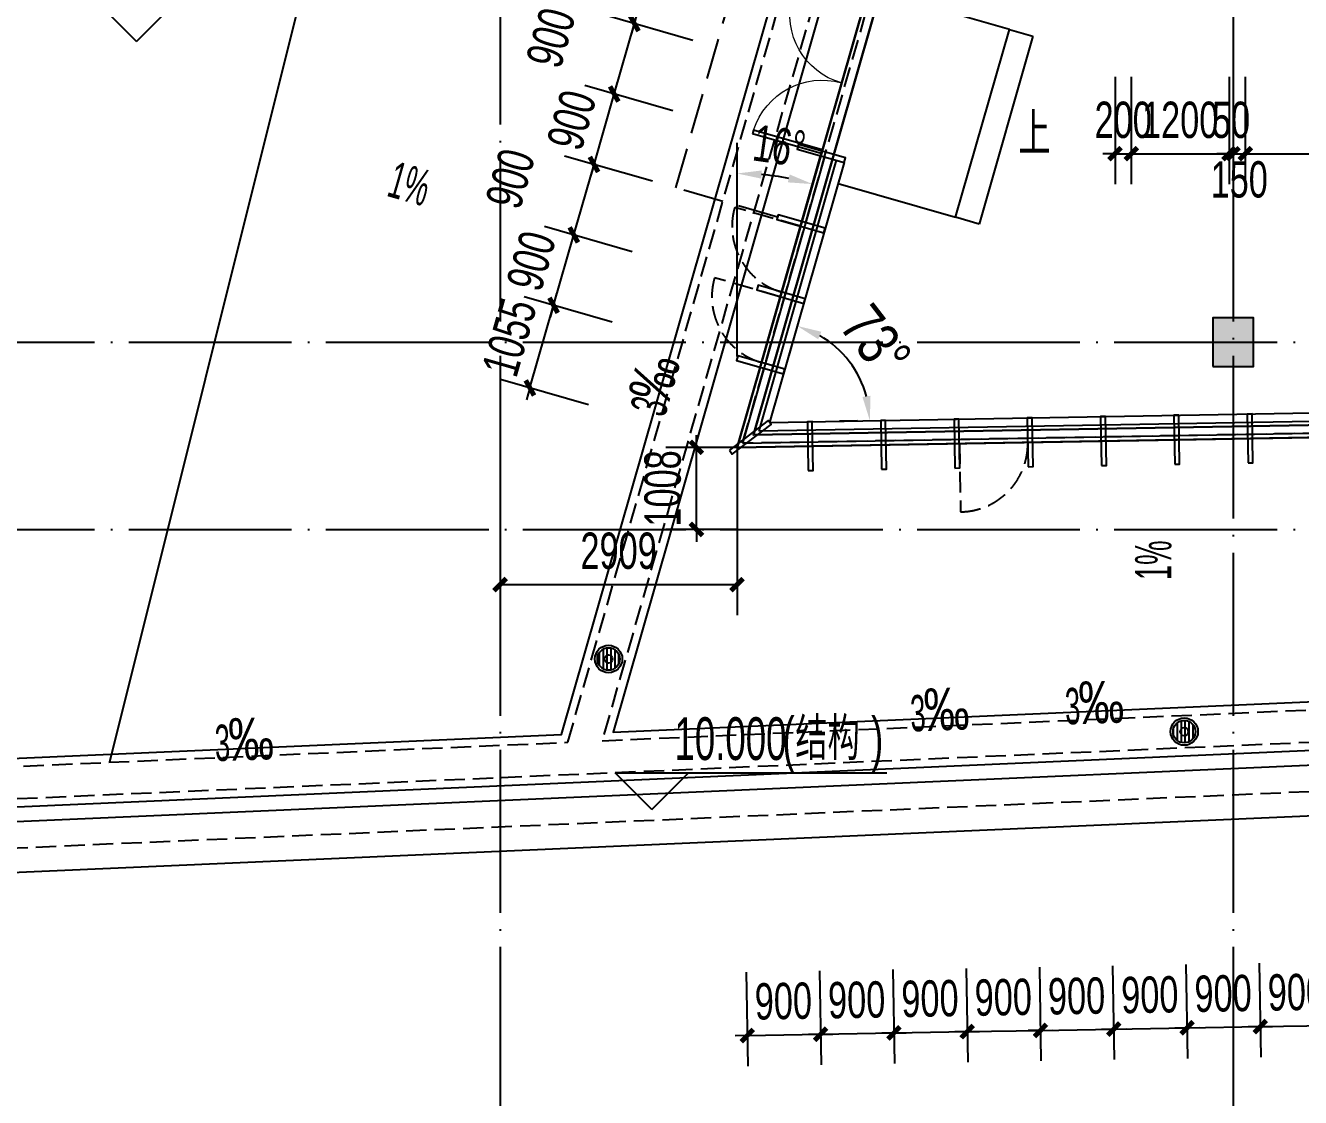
# Model space of a CAD drawing. Extents: x -409435 to 356702, y -107829 to 330904.
# Drawn here: x 8573 to 24227, y 171225 to 184388 of the extents above; entities that cross this region are included whole.
import ezdxf
from ezdxf.xclip import XClip

# ---------------------------------------------------------------- set-up
doc = ezdxf.new("R2010")
doc.units = 0
doc.header["$LTSCALE"] = 1000
doc.header["$MEASUREMENT"] = 0
doc.header["$XCLIPFRAME"] = 0
for name, pattern in [('104-14# 核心筒$0$DOTE', [2.42, 2, -0.2, 0.02, -0.2]), ('14#楼幕墙$0$DASH', [0.35, 0.25, -0.1]), ('X-104 14#平面$0$$0$DASH', [0.35, 0.25, -0.1]), ('X-104 14#平面$0$DASH', [0.35, 0.25, -0.1])]:
    doc.linetypes.add(name, pattern=pattern)
for name, color, linetype in [('01-标注_尺寸', 124, 'Continuous'), ('01-标注_符号', 200, 'Continuous'), ('02-TEXT_标注', 130, 'Continuous'), ('104-14# 核心筒$0$A-C_玻璃幕墙', 140, 'Continuous'), ('104-14# 核心筒$0$A_AXIS-轴线', 36, '104-14# 核心筒$0$DOTE'), ('104-14# 核心筒$0$A_STR-砼柱', 51, 'Continuous'), ('14#楼幕墙$0$A-C_玻璃幕墙', 140, 'Continuous'), ('14#楼幕墙$0$A-C_窗', 140, 'Continuous'), ('14#楼幕墙$0$A-C_门', 150, 'Continuous'), ('PUB_HATCH', 8, 'Continuous'), ('X-104 14#平面$0$01-标注_尺寸', 124, 'Continuous'), ('X-104 14#平面$0$01-标注_标高', 200, 'Continuous'), ('X-104 14#平面$0$01-标注_符号', 200, 'Continuous'), ('X-104 14#平面$0$02-TEXT_标注', 130, 'Continuous'), ('X-104 14#平面$0$A-C_玻璃幕墙', 140, 'Continuous'), ('X-104 14#平面$0$A-O_分水线', 127, 'Continuous'), ('X-104 14#平面$0$A-O_屋面', 201, 'Continuous'), ('X-104 14#平面$0$A-O_散水', 134, 'Continuous'), ('X-104 14#平面$0$A-TECH_结构', 21, 'Continuous')]:
    doc.layers.add(name, color=color, linetype=linetype)
doc.layers.add('X-104 14#平面$0$000套内', color=226, linetype='Continuous', lineweight=30, plot=False)
doc.styles.add('_TCH_DIM', font='ros.shx', dxfattribs={"width": 0.8, "height": 2, "bigfont": 'jd.shx'})
doc.styles.add('_TCH_DIM_T3', font='ros.shx', dxfattribs={"width": 0.705882, "bigfont": 'jd.shx'})
doc.styles.add('X-104 14#平面$0$_TCH_DIM', font='ros.shx', dxfattribs={"width": 0.8, "bigfont": 'jd.shx'})
doc.styles.add('X-104 14#平面$0$_TCH_DIM_T3', font='ros.shx', dxfattribs={"width": 0.8, "bigfont": 'jd.shx'})
doc.dimstyles.new('_TCH_ARCH&&150', dxfattribs={"dimtxt": 446.25, "dimasz": 150, "dimexe": 375, "dimexo": 450, "dimgap": 189.375, "dimtad": 1, "dimdec": 0, "dimzin": 0, "dimdsep": 46, "dimtxsty": '_TCH_DIM_T3', "dimblk": 'ARCHTICK', "dimcen": 0.09, "dimclrt": 7, "dimazin": 2, "dimtfac": 1, "dimtdec": 0, "dimtix": 1, "dimtmove": 2, "dimatfit": 3, "dimfxl": 0, "dimtolj": 1, "dimtzin": 0, "dimarcsym": 0})
doc.dimstyles.new('_TCH_ARROW&&150', dxfattribs={"dimtxt": 446.25, "dimasz": 300, "dimexe": 375, "dimexo": 450, "dimgap": 150, "dimtad": 1, "dimdec": 0, "dimzin": 0, "dimdsep": 46, "dimtxsty": '_TCH_DIM_T3', "dimcen": 0.09, "dimclrt": 7, "dimazin": 2, "dimtfac": 1, "dimtdec": 0, "dimtix": 1, "dimtmove": 2, "dimatfit": 3, "dimfxl": 0, "dimtolj": 1, "dimtzin": 0, "dimarcsym": 0})
doc.dimstyles.new('X-104 14#平面$0$_TCH_ARROW&&150', dxfattribs={"dimtxt": 525, "dimasz": 300, "dimexe": 375, "dimexo": 450, "dimgap": 150, "dimtad": 1, "dimdec": 0, "dimzin": 0, "dimdsep": 46, "dimtxsty": 'X-104 14#平面$0$_TCH_DIM_T3', "dimcen": 0.09, "dimclrt": 7, "dimazin": 2, "dimtfac": 1, "dimtdec": 0, "dimtix": 1, "dimtmove": 2, "dimatfit": 3, "dimfxl": 0, "dimtolj": 1, "dimtzin": 0, "dimarcsym": 0})

# ---------------------------------------------------------------- blocks, each defined once
blk = doc.blocks.new('14#楼幕墙$0$A$C103B1A8E')
blk.add_lwpolyline([(0, 0), (60, 0), (60, 600), (0, 600)], close=True)
blk = doc.blocks.new('14#楼幕墙$0$A$C140B3602')
for p, rotation in [((1376, 3474), 73.00000000020853), ((1113, 2614), 73.00000000020853), ((850, 1753), 73.00000000020853), ((587, 892), 73.00000000020853), ((-95, -33), 306.4999999999919), ((870, -300), 359.9999999999836), ((1770, -300), 359.9999999999836), ((2670, -300), 359.9999999999836), ((3570, -300), 359.9999999999836), ((4470, -300), 359.9999999999836), ((5370, -300), 359.9999999999836), ((6270, -300), 359.9999999999836)]:
    blk.add_blockref('14#楼幕墙$0$A$C103B1A8E', p, dxfattribs=dict(rotation=rotation))
blk = doc.blocks.new('14#楼幕墙$0$A$C2CD63A88')
at = {"linetype": '14#楼幕墙$0$DASH'}
blk.add_lwpolyline([(0, 670), (0, -170)], dxfattribs=at)
blk.add_arc((0, 670), 840, 270, 0, dxfattribs=at)
blk = doc.blocks.new('14#楼幕墙$0$$DorLib2D$00000002')
for p, q in [((-0.5, 0), (-0.5, 0.4875)), ((-0.475, 0.4875), (-0.5, 0.4875)), ((-0.475, 0), (-0.475, 0.4875)), ((0.475, 0), (0.475, 0.4875)), ((0.475, 0.4875), (0.5, 0.4875)), ((0.5, 0), (0.5, 0.4875)), ((-0.5, 0), (-0.475, 0)), ((0.5, 0), (0.475, 0))]:
    blk.add_line(p, q)
at = {"lineweight": 13}
for centre, start, end in [((-0.4875, 0), 0, 88.53072), ((0.4875, 0), 91.46928, 180)]:
    blk.add_arc(centre, 0.4875, start, end, dxfattribs=at)
blk = doc.blocks.new('14#楼幕墙')
at = {"layer": '14#楼幕墙$0$A-C_玻璃幕墙'}
for p, q in [((22065, 195795), (17309, 179208)), ((18384, 182775), (17376, 179259)), ((18528, 182734), (17576, 179413)), ((18624, 182706), (17709, 179515)), ((17576, 179413), (45232, 179896)), ((17709, 179515), (45230, 179996)), ((17376, 179259), (45234, 179746)), ((17309, 179208), (45235, 179696))]:
    blk.add_line(p, q, dxfattribs=at)
blk.add_lwpolyline([(120742, 216995), (99427, 222925), (92266, 197155), (62308, 195791), (62738, 196820), (22065, 195795), (17309, 179208), (53491, 179840), (52927, 177185), (83500, 178466), (82418, 175654), (109062, 173768), (119297, 188914), (117563, 189300)], close=True, dxfattribs=at)
at = {"layer": '14#楼幕墙$0$A-C_玻璃幕墙', "linetype": '14#楼幕墙$0$DASH', "ltscale": 2}
blk.add_lwpolyline([(17808, 182035), (16558, 182393), (17550, 185854), (18800, 185496)], dxfattribs=at)
at = {"layer": '14#楼幕墙$0$A-C_玻璃幕墙', "rotation": 1.000000000000248}
blk.add_blockref('14#楼幕墙$0$A$C140B3602', (17309, 179208), dxfattribs=at)
at = {"layer": '14#楼幕墙$0$A-C_窗'}
for p, rotation in [((17444, 182108), 254.000000000002), ((17196, 181243), 254.000000000002), ((20051, 178586), 1.000000000003353)]:
    blk.add_blockref('14#楼幕墙$0$A$C2CD63A88', p, dxfattribs=dict(at, rotation=rotation))
at = {"layer": '14#楼幕墙$0$A-C_门', "xscale": -1800, "yscale": 1800, "zscale": 100, "rotation": 73.99999999999937}
blk.add_blockref('14#楼幕墙$0$$DorLib2D$00000002', (18592, 183683), dxfattribs=at)
blk = doc.blocks.new('_FZH')
blk.add_lwpolyline([(-0.5, -0.5), (0.5, -0.5), (0.5, 0.5), (-0.5, 0.5)], close=True)
at = {"layer": 'PUB_HATCH'}
blk.add_solid([(-0.5, -0.5), (0.5, -0.5), (-0.5, 0.5), (0.5, 0.5)], dxfattribs=at)
blk = doc.blocks.new('104-14# 核心筒')
at = {"layer": '104-14# 核心筒$0$A-C_玻璃幕墙'}
blk.add_lwpolyline([(82417.6, 175653.6), (83499.8, 178465.9), (52926.6, 177184.7), (53491, 179839.8), (17309.3, 179208.2), (22065.4, 195794.6), (62738.3, 196820), (62307.5, 195791.2), (92265.6, 197155.1), (99426.9, 222925), (120741.8, 216994.6), (117562.9, 189300.5), (119297.3, 188914.5), (109062.3, 173767.9), (82417.6, 175653.6)], dxfattribs=at)
at = {"layer": '104-14# 核心筒$0$A_AXIS-轴线'}
for p, q in [((14400, 228733.6), (14400, 169654.9)), ((23400, 228733.6), (23400, 169654.9)), ((-9520, 180500), (50400, 180500)), ((-9520, 178200), (59400, 178200))]:
    blk.add_line(p, q, dxfattribs=at)
at = {"layer": '104-14# 核心筒$0$A_STR-砼柱', "xscale": 500, "yscale": 600, "zscale": 600}
blk.add_blockref('_FZH', (23400, 180500), dxfattribs=at)
blk = doc.blocks.new('X-104 14#平面$0$ydl')
h = blk.add_hatch()
h.set_pattern_fill('ANSI31', color=8, scale=30, angle=45)
h.set_pattern_definition([(90, (0, 0), (-47.625, 1e-14), [])])
edge = h.paths.add_edge_path()
edge.add_arc((0, 0), 138, 0, 360)
for radius in [168, 138]:
    blk.add_circle((0, 0), radius)
blk = doc.blocks.new('X-104 14#平面$0$ydlzh')
at = {"layer": 'X-104 14#平面$0$A-O_分水线'}
for p in [(-75138, -29169), (-68070, -30061)]:
    blk.add_blockref('X-104 14#平面$0$ydl', p, dxfattribs=at)
blk = doc.blocks.new('*D2600')
at = {"layer": 'Defpoints', "color": 0, "transparency": 16777216}
for p in [(18131, 180987), (18822, 180042), (17709, 179515), (19240, 179542)]:
    blk.add_point(p, dxfattribs=at)
at = {"layer": 'X-104 14#平面$0$01-标注_尺寸', "color": 0, "lineweight": -2, "transparency": 16777216}
for p, q in [((18007, 180555), (17945, 180338)), ((18790, 179534), (18566, 179530))]:
    blk.add_line(p, q, dxfattribs=at)
blk.add_arc((17709, 179515), 1231, 14.995, 60.005, dxfattribs=at)
at = {"layer": 'X-104 14#平面$0$01-标注_尺寸', "color": 0, "transparency": 16777216}
for points in [[(18305, 180536), (18344, 180628), (18049, 180699)], [(18948, 179841), (18849, 179827), (18940, 179537)]]:
    blk.add_solid(points, dxfattribs=at)
at = {"layer": 'X-104 14#平面$0$01-标注_尺寸', "color": 7, "transparency": 16777216, "insert": (19013, 180516), "char_height": 525, "attachment_point": 5, "rotation": 307.5, "style": 'X-104 14#平面$0$_TCH_DIM_T3'}
blk.add_mtext('\\A1;73°', dxfattribs=at)
blk = doc.blocks.new('_ArchTick')
at = {"color": 0, "linetype": 'ByBlock', "const_width": 0.4}
blk.add_lwpolyline([(-0.5, -0.5), (0.5, 0.5)], dxfattribs=at)
blk = doc.blocks.new('*D616')
at = {"layer": '01-标注_尺寸', "color": 0, "lineweight": -2, "transparency": 16777216}
for p, q in [((14400, 179208), (14400, 177148)), ((17309, 179208), (17309, 177148)), ((14400, 177523), (17309, 177523))]:
    blk.add_line(p, q, dxfattribs=at)
at = {"layer": 'Defpoints', "color": 0, "transparency": 16777216}
for p in [(14400, 179658), (17309, 179658), (17309, 177523)]:
    blk.add_point(p, dxfattribs=at)
at = {"layer": '01-标注_尺寸', "color": 0, "lineweight": -2, "transparency": 16777216, "xscale": 150, "yscale": 150, "zscale": 150, "rotation": 180}
blk.add_blockref('_ArchTick', (14400, 177523), dxfattribs=at)
at = {"layer": '01-标注_尺寸', "color": 0, "lineweight": -2, "transparency": 16777216, "xscale": 150, "yscale": 150, "zscale": 150}
blk.add_blockref('_ArchTick', (17309, 177523), dxfattribs=at)
at = {"layer": '01-标注_尺寸', "color": 7, "transparency": 16777216, "insert": (15855, 177936), "char_height": 446.2, "attachment_point": 5, "style": '_TCH_DIM_T3'}
blk.add_mtext('\\A1;2909', dxfattribs=at)
blk = doc.blocks.new('*D617')
at = {"layer": '01-标注_尺寸', "color": 0, "lineweight": -2, "transparency": 16777216}
for p, q in [((16810, 179208), (16810, 179358)), ((17309, 179208), (16435, 179208)), ((16810, 178200), (16810, 179208)), ((17309, 178200), (16435, 178200)), ((16810, 178200), (16810, 178050))]:
    blk.add_line(p, q, dxfattribs=at)
at = {"layer": 'Defpoints', "color": 0, "transparency": 16777216}
for p in [(16810, 179208), (17759, 179208), (17759, 178200)]:
    blk.add_point(p, dxfattribs=at)
at = {"layer": '01-标注_尺寸', "color": 0, "lineweight": -2, "transparency": 16777216, "xscale": 150, "yscale": 150, "zscale": 150}
for p, rotation in [((16810, 179208), 270), ((16810, 178200), 90)]:
    blk.add_blockref('_ArchTick', p, dxfattribs=dict(at, rotation=rotation))
at = {"layer": '01-标注_尺寸', "color": 7, "transparency": 16777216, "insert": (16398, 178704), "char_height": 446.2, "attachment_point": 5, "rotation": 90, "style": '_TCH_DIM_T3'}
blk.add_mtext('\\A1;1008', dxfattribs=at)
blk = doc.blocks.new('*D618')
at = {"layer": '01-标注_尺寸', "color": 0, "lineweight": -2, "transparency": 16777216}
for p, q in [((17309, 180323), (17309, 182946)), ((17617, 180280), (18340, 182801))]:
    blk.add_line(p, q, dxfattribs=at)
blk.add_arc((17309, 179208), 3363, 79.1127, 84.8873, dxfattribs=at)
at = {"layer": '01-标注_尺寸', "color": 0, "transparency": 16777216}
for points in [[(17607, 182508), (17611, 182608), (17309, 182571)], [(17956, 182559), (17933, 182462), (18236, 182441)]]:
    blk.add_solid(points, dxfattribs=at)
at = {"layer": 'Defpoints', "color": 0, "transparency": 16777216}
for p in [(17932, 182513), (17309, 179873), (17492, 179847), (17309, 179208)]:
    blk.add_point(p, dxfattribs=at)
at = {"layer": '01-标注_尺寸', "color": 7, "transparency": 16777216, "insert": (17829, 182908), "char_height": 446.2, "attachment_point": 5, "rotation": 352, "style": '_TCH_DIM_T3'}
blk.add_mtext('\\A1;16°', dxfattribs=at)
blk = doc.blocks.new('*D1072')
at = {"layer": '01-标注_尺寸', "color": 0, "lineweight": -2, "transparency": 16777216}
for p, q in [((23550, 183756), (23550, 182439)), ((26350, 183756), (26350, 182439)), ((23550, 182814), (26350, 182814))]:
    blk.add_line(p, q, dxfattribs=at)
at = {"layer": 'Defpoints', "color": 0, "transparency": 16777216}
for p in [(23550, 184206), (26350, 184206), (26350, 182814)]:
    blk.add_point(p, dxfattribs=at)
at = {"layer": '01-标注_尺寸', "color": 0, "lineweight": -2, "transparency": 16777216, "xscale": 150, "yscale": 150, "zscale": 150, "rotation": 180}
blk.add_blockref('_ArchTick', (23550, 182814), dxfattribs=at)
at = {"layer": '01-标注_尺寸', "color": 0, "lineweight": -2, "transparency": 16777216, "xscale": 150, "yscale": 150, "zscale": 150}
blk.add_blockref('_ArchTick', (26350, 182814), dxfattribs=at)
at = {"layer": '01-标注_尺寸', "color": 7, "transparency": 16777216, "insert": (24950, 183227), "char_height": 446.2, "attachment_point": 5, "style": '_TCH_DIM_T3'}
blk.add_mtext('\\A1;2800', dxfattribs=at)
blk = doc.blocks.new('*D1073')
at = {"layer": '01-标注_尺寸', "color": 0, "lineweight": -2, "transparency": 16777216}
for p, q in [((23400, 183756), (23400, 182439)), ((23550, 183756), (23550, 182439)), ((23400, 182814), (23250, 182814)), ((23400, 182814), (23550, 182814)), ((23550, 182814), (23700, 182814))]:
    blk.add_line(p, q, dxfattribs=at)
at = {"layer": 'Defpoints', "color": 0, "transparency": 16777216}
for p in [(23400, 184206), (23550, 184206), (23550, 182814)]:
    blk.add_point(p, dxfattribs=at)
at = {"layer": '01-标注_尺寸', "color": 0, "lineweight": -2, "transparency": 16777216, "xscale": 150, "yscale": 150, "zscale": 150}
blk.add_blockref('_ArchTick', (23400, 182814), dxfattribs=at)
at = {"layer": '01-标注_尺寸', "color": 0, "lineweight": -2, "transparency": 16777216, "xscale": 150, "yscale": 150, "zscale": 150, "rotation": 180}
blk.add_blockref('_ArchTick', (23550, 182814), dxfattribs=at)
at = {"layer": '01-标注_尺寸', "color": 7, "transparency": 16777216, "insert": (23475, 182496), "char_height": 446.2, "attachment_point": 5, "style": '_TCH_DIM_T3'}
blk.add_mtext('\\A1;150', dxfattribs=at)
blk = doc.blocks.new('*D1074')
at = {"layer": '01-标注_尺寸', "color": 0, "lineweight": -2, "transparency": 16777216}
for p, q in [((23350, 183756), (23350, 182439)), ((23400, 183756), (23400, 182439)), ((23350, 182814), (23200, 182814)), ((23350, 182814), (23400, 182814)), ((23400, 182814), (23550, 182814))]:
    blk.add_line(p, q, dxfattribs=at)
at = {"layer": 'Defpoints', "color": 0, "transparency": 16777216}
for p in [(23350, 184206), (23400, 184206), (23400, 182814)]:
    blk.add_point(p, dxfattribs=at)
at = {"layer": '01-标注_尺寸', "color": 0, "lineweight": -2, "transparency": 16777216, "xscale": 150, "yscale": 150, "zscale": 150}
blk.add_blockref('_ArchTick', (23350, 182814), dxfattribs=at)
at = {"layer": '01-标注_尺寸', "color": 0, "lineweight": -2, "transparency": 16777216, "xscale": 150, "yscale": 150, "zscale": 150, "rotation": 180}
blk.add_blockref('_ArchTick', (23400, 182814), dxfattribs=at)
at = {"layer": '01-标注_尺寸', "color": 7, "transparency": 16777216, "insert": (23375, 183227), "char_height": 446.2, "attachment_point": 5, "style": '_TCH_DIM_T3'}
blk.add_mtext('\\A1;50', dxfattribs=at)
blk = doc.blocks.new('*D1075')
at = {"layer": '01-标注_尺寸', "color": 0, "lineweight": -2, "transparency": 16777216}
for p, q in [((22150, 183756), (22150, 182439)), ((23350, 183756), (23350, 182439)), ((22150, 182814), (23350, 182814))]:
    blk.add_line(p, q, dxfattribs=at)
at = {"layer": 'Defpoints', "color": 0, "transparency": 16777216}
for p in [(22150, 184206), (23350, 184206), (23350, 182814)]:
    blk.add_point(p, dxfattribs=at)
at = {"layer": '01-标注_尺寸', "color": 0, "lineweight": -2, "transparency": 16777216, "xscale": 150, "yscale": 150, "zscale": 150, "rotation": 180}
blk.add_blockref('_ArchTick', (22150, 182814), dxfattribs=at)
at = {"layer": '01-标注_尺寸', "color": 0, "lineweight": -2, "transparency": 16777216, "xscale": 150, "yscale": 150, "zscale": 150}
blk.add_blockref('_ArchTick', (23350, 182814), dxfattribs=at)
at = {"layer": '01-标注_尺寸', "color": 7, "transparency": 16777216, "insert": (22750, 183227), "char_height": 446.2, "attachment_point": 5, "style": '_TCH_DIM_T3'}
blk.add_mtext('\\A1;1200', dxfattribs=at)
blk = doc.blocks.new('*D1076')
at = {"layer": '01-标注_尺寸', "color": 0, "lineweight": -2, "transparency": 16777216}
for p, q in [((21950, 183756), (21950, 182439)), ((22150, 183756), (22150, 182439)), ((21950, 182814), (21800, 182814)), ((21950, 182814), (22150, 182814)), ((22150, 182814), (22300, 182814))]:
    blk.add_line(p, q, dxfattribs=at)
at = {"layer": 'Defpoints', "color": 0, "transparency": 16777216}
for p in [(21950, 184206), (22150, 184206), (22150, 182814)]:
    blk.add_point(p, dxfattribs=at)
at = {"layer": '01-标注_尺寸', "color": 0, "lineweight": -2, "transparency": 16777216, "xscale": 150, "yscale": 150, "zscale": 150}
blk.add_blockref('_ArchTick', (21950, 182814), dxfattribs=at)
at = {"layer": '01-标注_尺寸', "color": 0, "lineweight": -2, "transparency": 16777216, "xscale": 150, "yscale": 150, "zscale": 150, "rotation": 180}
blk.add_blockref('_ArchTick', (22150, 182814), dxfattribs=at)
at = {"layer": '01-标注_尺寸', "color": 7, "transparency": 16777216, "insert": (22050, 183227), "char_height": 446.2, "attachment_point": 5, "style": '_TCH_DIM_T3'}
blk.add_mtext('\\A1;200', dxfattribs=at)
blk = doc.blocks.new('*D1491')
at = {"layer": '01-标注_尺寸', "color": 0, "lineweight": -2, "transparency": 16777216}
for p, q in [((17422, 172764), (17442, 171611)), ((18322, 172780), (18342, 171627)), ((17435, 171986), (17285, 171984)), ((17435, 171986), (18335, 172002)), ((18335, 172002), (18485, 172005))]:
    blk.add_line(p, q, dxfattribs=at)
at = {"layer": 'Defpoints', "color": 0, "transparency": 16777216}
for p in [(17414, 173214), (18314, 173230), (18335, 172002)]:
    blk.add_point(p, dxfattribs=at)
at = {"layer": '01-标注_尺寸', "color": 0, "lineweight": -2, "transparency": 16777216, "xscale": 150, "yscale": 150, "zscale": 150}
for p, rotation in [((17435, 171986), 1.000000000021659), ((18335, 172002), 181.0000000000217)]:
    blk.add_blockref('_ArchTick', p, dxfattribs=dict(at, rotation=rotation))
at = {"layer": '01-标注_尺寸', "color": 7, "transparency": 16777216, "insert": (17878, 172407), "char_height": 446.2, "attachment_point": 5, "rotation": 1, "style": '_TCH_DIM_T3'}
blk.add_mtext('\\A1;900', dxfattribs=at)
blk = doc.blocks.new('*D1492')
at = {"layer": '01-标注_尺寸', "color": 0, "lineweight": -2, "transparency": 16777216}
for p, q in [((18322, 172780), (18342, 171627)), ((19221, 172796), (19242, 171643)), ((18335, 172002), (18185, 171999)), ((18335, 172002), (19235, 172018)), ((19235, 172018), (19385, 172020))]:
    blk.add_line(p, q, dxfattribs=at)
at = {"layer": 'Defpoints', "color": 0, "transparency": 16777216}
for p in [(18314, 173230), (19214, 173246), (19235, 172018)]:
    blk.add_point(p, dxfattribs=at)
at = {"layer": '01-标注_尺寸', "color": 0, "lineweight": -2, "transparency": 16777216, "xscale": 150, "yscale": 150, "zscale": 150}
for p, rotation in [((18335, 172002), 1.000000000021339), ((19235, 172018), 181.0000000000213)]:
    blk.add_blockref('_ArchTick', p, dxfattribs=dict(at, rotation=rotation))
at = {"layer": '01-标注_尺寸', "color": 7, "transparency": 16777216, "insert": (18778, 172422), "char_height": 446.2, "attachment_point": 5, "rotation": 1, "style": '_TCH_DIM_T3'}
blk.add_mtext('\\A1;900', dxfattribs=at)
blk = doc.blocks.new('*D1493')
at = {"layer": '01-标注_尺寸', "color": 0, "lineweight": -2, "transparency": 16777216}
for p, q in [((19221, 172796), (19242, 171643)), ((20121, 172811), (20141, 171659)), ((19235, 172018), (19085, 172015)), ((19235, 172018), (20135, 172034)), ((20135, 172034), (20285, 172036))]:
    blk.add_line(p, q, dxfattribs=at)
at = {"layer": 'Defpoints', "color": 0, "transparency": 16777216}
for p in [(19214, 173246), (20113, 173261), (20135, 172034)]:
    blk.add_point(p, dxfattribs=at)
at = {"layer": '01-标注_尺寸', "color": 0, "lineweight": -2, "transparency": 16777216, "xscale": 150, "yscale": 150, "zscale": 150}
for p, rotation in [((19235, 172018), 1.000000000021579), ((20135, 172034), 181.0000000000216)]:
    blk.add_blockref('_ArchTick', p, dxfattribs=dict(at, rotation=rotation))
at = {"layer": '01-标注_尺寸', "color": 7, "transparency": 16777216, "insert": (19678, 172438), "char_height": 446.2, "attachment_point": 5, "rotation": 1, "style": '_TCH_DIM_T3'}
blk.add_mtext('\\A1;900', dxfattribs=at)
blk = doc.blocks.new('*D1494')
at = {"layer": '01-标注_尺寸', "color": 0, "lineweight": -2, "transparency": 16777216}
for p, q in [((21021, 172827), (21041, 171674)), ((20121, 172811), (20141, 171659)), ((20135, 172034), (21035, 172049)), ((21035, 172049), (21185, 172052)), ((20135, 172034), (19985, 172031))]:
    blk.add_line(p, q, dxfattribs=at)
at = {"layer": 'Defpoints', "color": 0, "transparency": 16777216}
for p in [(20113, 173261), (21013, 173277), (21035, 172049)]:
    blk.add_point(p, dxfattribs=at)
at = {"layer": '01-标注_尺寸', "color": 0, "lineweight": -2, "transparency": 16777216, "xscale": 150, "yscale": 150, "zscale": 150}
for p, rotation in [((20135, 172034), 1.000000000021579), ((21035, 172049), 181.0000000000216)]:
    blk.add_blockref('_ArchTick', p, dxfattribs=dict(at, rotation=rotation))
at = {"layer": '01-标注_尺寸', "color": 7, "transparency": 16777216, "insert": (20578, 172454), "char_height": 446.2, "attachment_point": 5, "rotation": 1, "style": '_TCH_DIM_T3'}
blk.add_mtext('\\A1;900', dxfattribs=at)
blk = doc.blocks.new('*D1495')
at = {"layer": '01-标注_尺寸', "color": 0, "lineweight": -2, "transparency": 16777216}
for p, q in [((21021, 172827), (21041, 171674)), ((21921, 172843), (21941, 171690)), ((21035, 172049), (20885, 172047)), ((21035, 172049), (21935, 172065)), ((21935, 172065), (22085, 172068))]:
    blk.add_line(p, q, dxfattribs=at)
at = {"layer": 'Defpoints', "color": 0, "transparency": 16777216}
for p in [(21013, 173277), (21913, 173293), (21935, 172065)]:
    blk.add_point(p, dxfattribs=at)
at = {"layer": '01-标注_尺寸', "color": 0, "lineweight": -2, "transparency": 16777216, "xscale": 150, "yscale": 150, "zscale": 150}
for p, rotation in [((21035, 172049), 1.000000000019821), ((21935, 172065), 181.0000000000198)]:
    blk.add_blockref('_ArchTick', p, dxfattribs=dict(at, rotation=rotation))
at = {"layer": '01-标注_尺寸', "color": 7, "transparency": 16777216, "insert": (21478, 172470), "char_height": 446.2, "attachment_point": 5, "rotation": 1, "style": '_TCH_DIM_T3'}
blk.add_mtext('\\A1;900', dxfattribs=at)
blk = doc.blocks.new('*D1496')
at = {"layer": '01-标注_尺寸', "color": 0, "lineweight": -2, "transparency": 16777216}
for p, q in [((21921, 172843), (21941, 171690)), ((22821, 172858), (22841, 171706)), ((21935, 172065), (21785, 172062)), ((21935, 172065), (22835, 172081)), ((22835, 172081), (22984, 172083))]:
    blk.add_line(p, q, dxfattribs=at)
at = {"layer": 'Defpoints', "color": 0, "transparency": 16777216}
for p in [(22813, 173308), (21913, 173293), (22835, 172081)]:
    blk.add_point(p, dxfattribs=at)
at = {"layer": '01-标注_尺寸', "color": 0, "lineweight": -2, "transparency": 16777216, "xscale": 150, "yscale": 150, "zscale": 150}
for p, rotation in [((21935, 172065), 1.000000000021499), ((22835, 172081), 181.0000000000215)]:
    blk.add_blockref('_ArchTick', p, dxfattribs=dict(at, rotation=rotation))
at = {"layer": '01-标注_尺寸', "color": 7, "transparency": 16777216, "insert": (22377, 172485), "char_height": 446.2, "attachment_point": 5, "rotation": 1, "style": '_TCH_DIM_T3'}
blk.add_mtext('\\A1;900', dxfattribs=at)
blk = doc.blocks.new('*D1497')
at = {"layer": '01-标注_尺寸', "color": 0, "lineweight": -2, "transparency": 16777216}
for p, q in [((22821, 172858), (22841, 171706)), ((23721, 172874), (23741, 171721)), ((22835, 172081), (22685, 172078)), ((22835, 172081), (23734, 172096)), ((23734, 172096), (23884, 172099))]:
    blk.add_line(p, q, dxfattribs=at)
at = {"layer": 'Defpoints', "color": 0, "transparency": 16777216}
for p in [(22813, 173308), (23713, 173324), (23734, 172096)]:
    blk.add_point(p, dxfattribs=at)
at = {"layer": '01-标注_尺寸', "color": 0, "lineweight": -2, "transparency": 16777216, "xscale": 150, "yscale": 150, "zscale": 150}
for p, rotation in [((23734, 172096), 181.0000000000216), ((22835, 172081), 1.000000000021579)]:
    blk.add_blockref('_ArchTick', p, dxfattribs=dict(at, rotation=rotation))
at = {"layer": '01-标注_尺寸', "color": 7, "transparency": 16777216, "insert": (23277, 172501), "char_height": 446.2, "attachment_point": 5, "rotation": 1, "style": '_TCH_DIM_T3'}
blk.add_mtext('\\A1;900', dxfattribs=at)
blk = doc.blocks.new('*D1498')
at = {"layer": '01-标注_尺寸', "color": 0, "lineweight": -2, "transparency": 16777216}
for p, q in [((23721, 172874), (23741, 171721)), ((24621, 172890), (24641, 171737)), ((23734, 172096), (23584, 172094)), ((23734, 172096), (24634, 172112)), ((24634, 172112), (24784, 172115))]:
    blk.add_line(p, q, dxfattribs=at)
at = {"layer": 'Defpoints', "color": 0, "transparency": 16777216}
for p in [(23713, 173324), (24613, 173340), (24634, 172112)]:
    blk.add_point(p, dxfattribs=at)
at = {"layer": '01-标注_尺寸', "color": 0, "lineweight": -2, "transparency": 16777216, "xscale": 150, "yscale": 150, "zscale": 150}
for p, rotation in [((23734, 172096), 1.000000000021499), ((24634, 172112), 181.0000000000215)]:
    blk.add_blockref('_ArchTick', p, dxfattribs=dict(at, rotation=rotation))
at = {"layer": '01-标注_尺寸', "color": 7, "transparency": 16777216, "insert": (24177, 172517), "char_height": 446.2, "attachment_point": 5, "rotation": 1, "style": '_TCH_DIM_T3'}
blk.add_mtext('\\A1;900', dxfattribs=at)
blk = doc.blocks.new('*D1874')
at = {"layer": '01-标注_尺寸', "color": 0, "lineweight": -2, "transparency": 16777216}
for p, q in [((15775, 180745), (14696, 181055)), ((15057, 180952), (15098, 181096)), ((14766, 179938), (15057, 180952)), ((15485, 179731), (14405, 180041)), ((14766, 179938), (14724, 179793))]:
    blk.add_line(p, q, dxfattribs=at)
at = {"layer": 'Defpoints', "color": 0, "transparency": 16777216}
for p in [(15057, 180952), (16208, 180621), (15917, 179607)]:
    blk.add_point(p, dxfattribs=at)
at = {"layer": '01-标注_尺寸', "color": 0, "lineweight": -2, "transparency": 16777216, "xscale": 150, "yscale": 150, "zscale": 150}
for p, rotation in [((15057, 180952), 253.9999999999988), ((14766, 179938), 73.99999999999886)]:
    blk.add_blockref('_ArchTick', p, dxfattribs=dict(at, rotation=rotation))
at = {"layer": '01-标注_尺寸', "color": 7, "transparency": 16777216, "insert": (14515, 180558), "char_height": 446.2, "attachment_point": 5, "rotation": 74, "style": '_TCH_DIM_T3'}
blk.add_mtext('\\A1;1055', dxfattribs=at)
blk = doc.blocks.new('*D1875')
at = {"layer": '01-标注_尺寸', "color": 0, "lineweight": -2, "transparency": 16777216}
for p, q in [((16023, 181611), (14944, 181920)), ((15305, 181817), (15346, 181961)), ((15057, 180952), (15305, 181817)), ((15775, 180745), (14696, 181055)), ((15057, 180952), (15015, 180807))]:
    blk.add_line(p, q, dxfattribs=at)
at = {"layer": 'Defpoints', "color": 0, "transparency": 16777216}
for p in [(15305, 181817), (16456, 181487), (16208, 180621)]:
    blk.add_point(p, dxfattribs=at)
at = {"layer": '01-标注_尺寸', "color": 0, "lineweight": -2, "transparency": 16777216, "xscale": 150, "yscale": 150, "zscale": 150}
for p, rotation in [((15305, 181817), 253.9999999999989), ((15057, 180952), 73.99999999999893)]:
    blk.add_blockref('_ArchTick', p, dxfattribs=dict(at, rotation=rotation))
at = {"layer": '01-标注_尺寸', "color": 7, "transparency": 16777216, "insert": (14784, 181498), "char_height": 446.2, "attachment_point": 5, "rotation": 74, "style": '_TCH_DIM_T3'}
blk.add_mtext('\\A1;900', dxfattribs=at)
blk = doc.blocks.new('*D1876')
at = {"layer": '01-标注_尺寸', "color": 0, "lineweight": -2, "transparency": 16777216}
for p, q in [((16271, 182476), (15192, 182785)), ((15305, 181817), (15553, 182682)), ((16023, 181611), (14944, 181920))]:
    blk.add_line(p, q, dxfattribs=at)
at = {"layer": 'Defpoints', "color": 0, "transparency": 16777216}
for p in [(15553, 182682), (16704, 182352), (16456, 181487)]:
    blk.add_point(p, dxfattribs=at)
at = {"layer": '01-标注_尺寸', "color": 0, "lineweight": -2, "transparency": 16777216, "xscale": 150, "yscale": 150, "zscale": 150}
for p, rotation in [((15553, 182682), 73.999999999999), ((15305, 181817), 253.999999999999)]:
    blk.add_blockref('_ArchTick', p, dxfattribs=dict(at, rotation=rotation))
at = {"layer": '01-标注_尺寸', "color": 7, "transparency": 16777216, "insert": (14527, 182508), "char_height": 446.2, "attachment_point": 5, "rotation": 74, "style": '_TCH_DIM_T3'}
blk.add_mtext('\\A1;900', dxfattribs=at)
blk = doc.blocks.new('*D1877')
at = {"layer": '01-标注_尺寸', "color": 0, "lineweight": -2, "transparency": 16777216}
for p, q in [((16520, 183341), (15440, 183650)), ((15801, 183547), (15842, 183691)), ((15553, 182682), (15801, 183547)), ((16271, 182476), (15192, 182785)), ((15553, 182682), (15511, 182538))]:
    blk.add_line(p, q, dxfattribs=at)
at = {"layer": 'Defpoints', "color": 0, "transparency": 16777216}
for p in [(15801, 183547), (16952, 183217), (16704, 182352)]:
    blk.add_point(p, dxfattribs=at)
at = {"layer": '01-标注_尺寸', "color": 0, "lineweight": -2, "transparency": 16777216, "xscale": 150, "yscale": 150, "zscale": 150}
for p, rotation in [((15801, 183547), 253.9999999999987), ((15553, 182682), 73.99999999999878)]:
    blk.add_blockref('_ArchTick', p, dxfattribs=dict(at, rotation=rotation))
at = {"layer": '01-标注_尺寸', "color": 7, "transparency": 16777216, "insert": (15280, 183228), "char_height": 446.2, "attachment_point": 5, "rotation": 74, "style": '_TCH_DIM_T3'}
blk.add_mtext('\\A1;900', dxfattribs=at)
blk = doc.blocks.new('*D1878')
at = {"layer": '01-标注_尺寸', "color": 0, "lineweight": -2, "transparency": 16777216}
for p, q in [((16768, 184206), (15688, 184515)), ((15801, 183547), (16049, 184412)), ((16520, 183341), (15440, 183650))]:
    blk.add_line(p, q, dxfattribs=at)
at = {"layer": 'Defpoints', "color": 0, "transparency": 16777216}
for p in [(16049, 184412), (17200, 184082), (16952, 183217)]:
    blk.add_point(p, dxfattribs=at)
at = {"layer": '01-标注_尺寸', "color": 0, "lineweight": -2, "transparency": 16777216, "xscale": 150, "yscale": 150, "zscale": 150}
for p, rotation in [((16049, 184412), 73.99999999999903), ((15801, 183547), 253.9999999999991)]:
    blk.add_blockref('_ArchTick', p, dxfattribs=dict(at, rotation=rotation))
at = {"layer": '01-标注_尺寸', "color": 7, "transparency": 16777216, "insert": (15024, 184238), "char_height": 446.2, "attachment_point": 5, "rotation": 74, "style": '_TCH_DIM_T3'}
blk.add_mtext('\\A1;900', dxfattribs=at)
blk = doc.blocks.new('*D1879')
at = {"layer": '01-标注_尺寸', "color": 0, "lineweight": -2, "transparency": 16777216}
for p, q in [((17016, 185071), (15936, 185381)), ((16297, 185277), (16338, 185421)), ((16049, 184412), (16297, 185277)), ((16768, 184206), (15688, 184515)), ((16049, 184412), (16007, 184268))]:
    blk.add_line(p, q, dxfattribs=at)
at = {"layer": 'Defpoints', "color": 0, "transparency": 16777216}
for p in [(16297, 185277), (17448, 184947), (17200, 184082)]:
    blk.add_point(p, dxfattribs=at)
at = {"layer": '01-标注_尺寸', "color": 0, "lineweight": -2, "transparency": 16777216, "xscale": 150, "yscale": 150, "zscale": 150}
for p, rotation in [((16297, 185277), 253.9999999999987), ((16049, 184412), 73.99999999999869)]:
    blk.add_blockref('_ArchTick', p, dxfattribs=dict(at, rotation=rotation))
at = {"layer": '01-标注_尺寸', "color": 7, "transparency": 16777216, "insert": (15776, 184958), "char_height": 446.2, "attachment_point": 5, "rotation": 74, "style": '_TCH_DIM_T3'}
blk.add_mtext('\\A1;900', dxfattribs=at)
blk = doc.blocks.new('X-104 14#平面')
for centre in [(15731.9, 176609.7), (22800, 175717.2)]:
    blk.add_circle(centre, 50)
at = {"layer": 'X-104 14#平面$0$000套内'}
blk.add_lwpolyline([(59650, 177616.6), (53113.6, 177342.7), (53676.9, 179993), (17509.3, 179361.7), (21061.6, 191750), (22050, 191750), (22050, 186000), (23450, 186000), (23450, 184600), (29250, 184600), (29250, 186000), (33800, 186000), (33800, 192000), (41300, 192000), (41300, 196129.5), (59650, 196592.1)], close=True, dxfattribs=at)
at = {"layer": 'X-104 14#平面$0$01-标注_标高'}
for p, q in [((9935.1, 184190), (9485.1, 184640)), ((9935.1, 184190), (10385.1, 184640)), ((16263.3, 174762), (15813.3, 175212)), ((15813.3, 175212), (19148, 175212)), ((16263.3, 174762), (16713.3, 175212))]:
    blk.add_line(p, q, dxfattribs=at)
at = {"layer": 'X-104 14#平面$0$01-标注_符号'}
blk.add_lwpolyline([(20611, 183103.9, 0, 0, 0), (19313.3, 183476, 120, 0, 0), (18880.7, 183600, 0, 0, 0)], format="xyseb", dxfattribs=at)
at = {"layer": 'X-104 14#平面$0$A-C_玻璃幕墙'}
blk.add_lwpolyline([(82417.6, 175653.6), (83499.8, 178465.9), (52926.6, 177184.7), (53491, 179839.8), (17309.3, 179208.2), (22065.4, 195794.6), (62738.3, 196820), (62307.5, 195791.2), (92265.6, 197155.1), (99426.9, 222925), (120741.8, 216994.6), (117562.9, 189300.5), (119297.3, 188914.5), (109062.3, 173767.9), (82417.6, 175653.6)], dxfattribs=at)
at = {"layer": 'X-104 14#平面$0$A-O_分水线'}
blk.add_line((15355.9, 198400), (9605.6, 175341.3), dxfattribs=at)
at = {"layer": 'X-104 14#平面$0$A-O_屋面', "ltscale": 5}
blk.add_line((-6009.8, 173358.3), (40178.1, 175374.9), dxfattribs=at)
blk.add_lwpolyline([(82593.5, 176110.9), (40577.8, 173942.2), (40909.8, 176027.4), (-5236.8, 174012.6), (-2256.1, 188036.1)], dxfattribs=at)
at = {"layer": 'X-104 14#平面$0$A-O_散水'}
for points in [[(-5012.4, 174202.6), (-2140.5, 187714.1), (6281.8, 185923.8), (9040, 198900), (22435.7, 198900), (15786.4, 175711.3), (41830.4, 176848.4), (41499.5, 174770.9), (82900.2, 176907.7), (82664.3, 176294.7), (40790.5, 174133.5), (41122.2, 176216.9)], [(9525.9, 198300), (6744, 185212.2), (-1678.4, 187002.4), (-4264.4, 174835.8), (15154.3, 175683.7), (21639.4, 198300)]]:
    blk.add_lwpolyline(points, close=True, dxfattribs=at)
at = {"layer": 'X-104 14#平面$0$A-O_散水', "linetype": 'X-104 14#平面$0$DASH'}
for points in [[(-4887.8, 174308.1), (-2063.5, 187595.5), (6358.8, 185805.2), (9121, 198800), (22303, 198800), (15652, 175605.3), (41712.4, 176743.1), (41381.4, 174664.6), (82860.9, 176805.6), (82703.6, 176396.9), (40908.7, 174239.7), (41240.3, 176322.1)], [(9444.9, 198400), (6666.9, 185330.8), (-1755.4, 187121), (-4389.1, 174730.3), (15230.6, 175586.9), (21772.1, 198400)]]:
    blk.add_lwpolyline(points, close=True, dxfattribs=at)
at = {"layer": 'X-104 14#平面$0$A-TECH_结构'}
for p, q in [((20653.4, 184340.1), (19211.5, 184753.5)), ((19991.8, 182033.1), (20653.4, 184340.1)), ((20941.7, 184257.4), (20280.2, 181950.4)), ((20653.4, 184340.1), (20941.7, 184257.4)), ((18549.9, 182446.5), (19991.8, 182033.1)), ((20280.2, 181950.4), (19991.8, 182033.1))]:
    blk.add_line(p, q, dxfattribs=at)
at = {"layer": 'X-104 14#平面$0$A-TECH_结构', "linetype": 'X-104 14#平面$0$$0$DASH'}
blk.add_lwpolyline([(108910.7, 174079.4), (118802, 188717.3), (117234.1, 189066.3), (120414.6, 216774.3), (99635.6, 222555.6), (95312.9, 207000.2), (89162.1, 208711.5), (77269.5, 199400), (8635.1, 199400), (5919.8, 186625.4), (-2502.5, 188415.7), (-5635.8, 173674.9), (40532.1, 175690.6), (40199.6, 173602.3), (83848.5, 175853.1)], close=True, dxfattribs=at)
blk.add_lwpolyline([(82521.6, 175784.7), (83573.8, 178519), (52988.9, 177237.3), (53553, 179890.9), (17376, 179259.4), (22103.3, 195745.6), (62662.4, 196768.1), (62230.9, 195737.7), (92304.1, 197106.8), (95072, 207067.2)], dxfattribs=at)
ref = blk.add_blockref('104-14# 核心筒', (0, 0))
XClip(ref).set_block_clipping_path([(-38664.3623821461, -25500), (139216.5485069363, 330900)])
for name, p in [('14#楼幕墙', (0, 0)), ('X-104 14#平面$0$ydlzh', (90870.4, 205778.6))]:
    blk.add_blockref(name, p)
at = {"layer": 'X-104 14#平面$0$02-TEXT_标注', "style": 'X-104 14#平面$0$_TCH_DIM'}
for s, height, width, p in [('上', 520.9, 0.8, (20762.4, 182798)), ('10.000', 525, 0.64, (16541.3, 175369.5)), ('(', 525, 0.64, (17867.5, 175369.5)), ('结构', 520.93, 0.8, (18024.3, 175369.5)), (')', 525, 0.64, (18955.5, 175369.5))]:
    blk.add_text(s, height=height, dxfattribs=dict(at, width=width)).set_placement(p)
at = {"layer": 'X-104 14#平面$0$01-标注_尺寸'}
dim = blk.add_angular_dim_3p(base=(18822.3, 180042.1), center=(17709.4, 179515.2), p1=(19240.4, 179542), p2=(18131.5, 180987.2), dimstyle='X-104 14#平面$0$_TCH_ARROW&&150', dxfattribs=at)
dim.commit()
dim.dimension.update_dxf_attribs({"geometry": '*D2600', "text_midpoint": (19013.5, 180515.9)})

msp = doc.modelspace()

# ---------------------------------------------------------------- linework, layer by layer
at = {"layer": '01-标注_符号'}
for points in [[(12559.9, 182259.1, 0, 0, 0), (13189.2, 182078.7, 120, 0, 0), (13621.8, 181954.6, 0, 0, 0)], [(16746.6, 180128.1, 0, 0, 0), (16655.6, 179813, 120, 0, 0), (16530.7, 179380.7, 0, 0, 0)], [(22800, 178200, 0, 0, 0), (22800, 177700, 120, 0, 0), (22800, 177250, 0, 0, 0)], [(20212.8, 175588.5, 0, 0, 0), (19623.4, 175567.1, 120, 0, 0), (19173.7, 175550.8, 0, 0, 0)], [(21179.2, 175642.9, 0, 0, 0), (21552, 175654.3, 120, 0, 0), (22001.8, 175668.1, 0, 0, 0)], [(10670.2, 175189.7, 0, 0, 0), (11184.3, 175205.8, 120, 0, 0), (11634.1, 175219.9, 0, 0, 0)]]:
    msp.add_lwpolyline(points, format="xyseb", dxfattribs=at)

# ---------------------------------------------------------------- block references
msp.add_blockref('X-104 14#平面', (0, 0))

# ---------------------------------------------------------------- texts
at = {"layer": '02-TEXT_标注', "style": '_TCH_DIM'}
for s, height, rotation, width, p in [('1%%%', 446.25, 344, 0.564706, (12993, 182298.8)), ('‰', 520.9, 73.88239, 0.8, (16466.4, 179725.6)), ('3', 446.2, 73.88239, 0.564706, (16419.7, 179564.2)), ('1%%%', 446.25, 90, 0.564706, (22642.5, 177578)), ('‰', 520.9, 1.75268, 0.8, (21510.2, 175810.6)), ('3', 446.2, 2.08176, 0.564706, (19444.2, 175718.2)), ('‰', 520.9, 2.08176, 0.8, (19612.1, 175724.3)), ('3', 446.2, 1.75268, 0.564706, (21342.3, 175805.5)), ('3', 446.2, 1.79207, 0.564706, (10903.8, 175354.6)), ('‰', 520.9, 1.79207, 0.8, (11071.7, 175359.9))]:
    msp.add_text(s, height=height, rotation=rotation, dxfattribs=dict(at, width=width)).set_placement(p)

# ---------------------------------------------------------------- dimensions: what is measured, and where the dimension line sits
at = {"layer": '01-标注_尺寸'}
for p1, p2, distance, picture, middle in [((17200.2, 184081.9), (17448.3, 184947), 1197.8, '*D1879', (15776.3, 184958.3)), ((21950, 184206.2), (22150, 184206.2), -1392, '*D1076', (22050, 183226.7)), ((22150, 184206.2), (23350, 184206.2), -1392, '*D1075', (22750, 183226.7)), ((23350, 184206.2), (23400, 184206.2), -1392, '*D1074', (23375, 183226.7)), ((23550, 184206.2), (26350, 184206.2), -1392, '*D1072', (24950, 183226.7)), ((16704, 182351.6), (16952.1, 183216.8), 1197.8, '*D1877', (15280.2, 183228.1)), ((16207.9, 180621.4), (16456, 181486.5), 1197.8, '*D1875', (14784, 181497.8)), ((15917.1, 179607.4), (16207.9, 180621.4), 1197.8, '*D1874', (14514.6, 180558.2)), ((14400, 179658.2), (17309.3, 179658.2), -2134.7, '*D616', (15854.6, 177936)), ((17759.3, 178200), (17759.3, 179208.2), 948.8, '*D617', (16397.9, 178704.1)), ((21913.2, 173292.7), (22813.1, 173308.4), -1227.9, '*D1496', (22377.4, 172485.2)), ((22813.1, 173308.4), (23712.9, 173324.1), -1227.9, '*D1497', (23277.2, 172500.9)), ((23712.9, 173324.1), (24612.8, 173339.8), -1227.9, '*D1498', (24177.1, 172516.6)), ((17413.9, 173214.1), (18313.8, 173229.8), -1227.9, '*D1491', (17878.1, 172406.7)), ((18313.8, 173229.8), (19213.6, 173245.6), -1227.9, '*D1492', (18777.9, 172422.4)), ((19213.6, 173245.6), (20113.5, 173261.3), -1227.9, '*D1493', (19677.8, 172438.1)), ((20113.5, 173261.3), (21013.4, 173277), -1227.9, '*D1494', (20577.7, 172453.8)), ((21013.4, 173277), (21913.2, 173292.7), -1227.9, '*D1495', (21477.5, 172469.5))]:
    dim = msp.add_aligned_dim(p1=p1, p2=p2, distance=distance, dimstyle='_TCH_ARCH&&150', dxfattribs=at)
    dim.commit()
    dim.dimension.update_dxf_attribs({"geometry": picture, "text_midpoint": middle})
for base, p1, p2, angle, picture, middle in [((16048.8, 184412.1), (16952.1, 183216.8), (17200.2, 184081.9), 74, '*D1878', (15023.6, 184237.9)), ((23550, 182814.2), (23400, 184206.2), (23550, 184206.2), 0, '*D1073', (23475, 182496.1)), ((15552.7, 182681.8), (16456, 181486.5), (16704, 182351.6), 74, '*D1876', (14527.4, 182507.6))]:
    dim = msp.add_linear_dim(base=base, p1=p1, p2=p2, angle=angle, dimstyle='_TCH_ARCH&&150', dxfattribs=at)
    dim.commit()
    dim.dimension.update_dxf_attribs({"geometry": picture, "text_midpoint": middle, "dimtype": 161})
dim = msp.add_angular_dim_3p(base=(17931.8, 182513.2), center=(17309.3, 179208.2), p1=(17492.5, 179847.1), p2=(17309.3, 179872.9), dimstyle='_TCH_ARROW&&150', dxfattribs=at)
dim.commit()
dim.dimension.update_dxf_attribs({"geometry": '*D618', "text_midpoint": (17829.3, 182908)})

doc.saveas('drawing.dxf')
